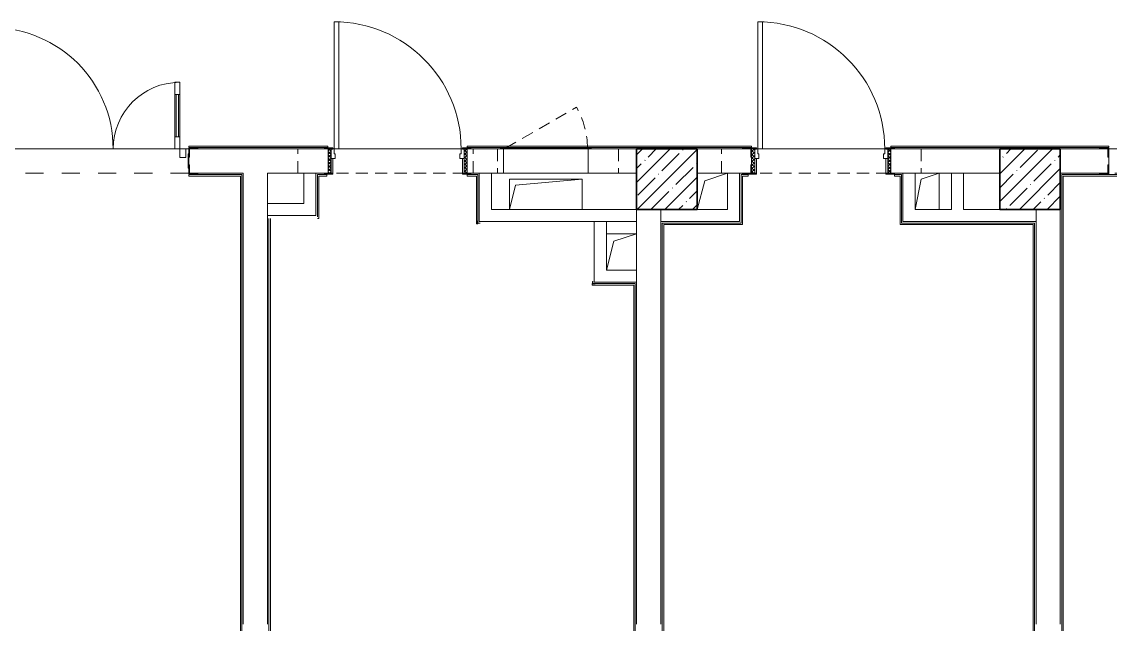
# Model space of a CAD drawing. Header units: millimetres. Extents: x 5993 to 95364, y 94667 to 143522.
# Drawn here: x 46241 to 46973, y 114274 to 114679 of the extents above; entities that cross this region are included whole.
import ezdxf

# ---------------------------------------------------------------- set-up
doc = ezdxf.new("R2010")
doc.units = ezdxf.units.MM
for name, pattern in [('200_ШТРИХ__ш1_п0_6_', [160, 100, -60]), ('200_ШТРИХ_ш1п0_6_', [160, 100, -60]), ('Штрих короткий', [300, 150, -150])]:
    doc.linetypes.add(name, pattern=pattern)
for name, color, linetype, lineweight in [('0-2', 7, 'Continuous', 9), ('Двери', 7, 'Continuous', 9), ('Каркас_Импост', 7, 'Continuous', 13), ('Каркас_Импост-1', 7, 'Continuous', 9), ('Несущие колонны', 7, 'Continuous', 9), ('Несущие колонны-1', 7, 'Continuous', 35), ('Обобщенные модели', 7, 'Continuous', 9), ('Окна', 7, 'Continuous', 9), ('Открывание в плане-1', 7, '200_ШТРИХ__ш1_п0_6_', 9), ('Открывание-1', 7, 'Continuous', 9), ('Панель-2', 7, 'Continuous', 13), ('Перекрытия', 7, 'Continuous', 9), ('Перемычка-1', 7, 'Штрих короткий', 9), ('Перемычка_Пунктирные линии-1', 7, '200_ШТРИХ_ш1п0_6_', 9), ('Стены', 7, 'Continuous', 9), ('Стены-1', 7, 'Continuous', 13), ('Элементы узлов', 7, 'Continuous', 9)]:
    doc.layers.add(name, color=color, linetype=linetype, lineweight=lineweight)

# ---------------------------------------------------------------- blocks, each defined once
blk = doc.blocks.new('BSC_Колонна _Прямоугольная - 500х500-V60-АИ2_01_План напольных покрытий и плинтусов 1го этажа _Часть 2_')
at = {"layer": 'Несущие колонны'}
h = blk.add_hatch(dxfattribs=at)
h.set_pattern_fill('FP_70', color=256, style=0, pattern_type=2)
h.set_pattern_definition([(45, (-61950, -7650), (-114.04925, 114.04925), []), (45, (-61835.95, -7650), (-114.04925, 114.04925), [201.613, -40.323, 3.353, -36.97])])
h.paths.add_polyline_path([(-250, -250), (250, -250), (250, 250), (-250, 250)], flags=0)
at = {"layer": 'Несущие колонны-1'}
for p, q in [((250, 250), (-250, 250)), ((-250, 250), (-250, -250)), ((250, -250), (250, 250)), ((-250, -250), (250, -250))]:
    blk.add_line(p, q, dxfattribs=at)
blk = doc.blocks.new('Проем_Дверь_Прямоугольный - 1700х2400h_дверные проемы-28051683-АИ2_01_План напольных покрытий и плинтусов 1го этажа _Часть 2_')
at = {"layer": 'Перемычка-1'}
for p, q in [((850, 100), (-850, 100)), ((850, -100), (-850, -100))]:
    blk.add_line(p, q, dxfattribs=at)
blk = doc.blocks.new('Дверь_СКБ_1Ст_Внутренняя_ШЕР - СОШ_Д-24_Дв_1150x2100h_Кабинет психолога_ Кабинет логопеда-34613000-АИ2_01_План напольных покрытий и плинтусов 1го этажа _Часть 2_')
at = {"layer": 'Двери'}
h = blk.add_hatch(dxfattribs=at)
h.set_pattern_fill('FP_91', color=256, style=0, pattern_type=2)
h.set_pattern_definition([(135, (1726.41, 164.685), (-14.14214, -14.14214), []), (225, (1726.41, 164.685), (14.14214, -14.14214), [])])
h.paths.add_polyline_path([(587.5, -100), (587.5, 100), (562.5, 100), (562.5, -100)], flags=0)
at = {"layer": 'Каркас_Импост-1'}
h = blk.add_hatch(dxfattribs=at)
h.set_pattern_fill('FP_92', color=256, style=0, pattern_type=2)
h.set_pattern_definition([(45, (-396.384, 164.685), (-14.1421, 14.1421), []), (135, (-396.384, 164.685), (-14.1421, -14.1421), [])])
h.paths.add_polyline_path([(-537.5, -100), (-537.5, 100), (-562.5, 100), (-562.5, -100)], flags=0)
at = {"layer": 'Каркас_Импост'}
for p, q in [((-522.5, 108), (-592.5, 108)), ((-592.5, 108), (-592.5, 100)), ((-592.5, 100), (-522.5, 100)), ((-537.5, 100), (-562.5, 100)), ((-562.5, 100), (-562.5, -100)), ((-512.5, 100), (-537.5, 100)), ((-537.5, 100), (-537.5, 20)), ((-537.5, -100), (-537.5, 100)), ((-522.5, 100), (-537.5, 100)), ((-537.5, 100), (-537.5, 99)), ((-537.5, 99), (-522.5, 99)), ((-522.5, 100), (-522.5, 108)), ((-522.5, 99), (-522.5, 100)), ((-512.5, 60), (-512.5, 100)), ((537.5, 100), (537.5, 60)), ((562.5, 100), (537.5, 100)), ((617.5, 108), (547.5, 108)), ((547.5, 108), (547.5, 100)), ((562.5, 100), (547.5, 100)), ((547.5, 100), (547.5, 99)), ((547.5, 100), (617.5, 100)), ((547.5, 99), (562.5, 99)), ((562.5, 20), (562.5, 100)), ((587.5, 100), (562.5, 100)), ((562.5, 100), (562.5, -100)), ((562.5, 99), (562.5, 100)), ((587.5, -100), (587.5, 100)), ((617.5, 100), (617.5, 108)), ((-537.5, 20), (-502.5, 20)), ((-522.5, 20), (-537.5, 20)), ((-537.5, 20), (-537.5, -100)), ((-522.5, -100), (-522.5, 20)), ((-502.5, 60), (-512.5, 60)), ((-502.5, 20), (-502.5, 60)), ((537.5, 60), (527.5, 60)), ((527.5, 60), (527.5, 20)), ((527.5, 20), (562.5, 20)), ((562.5, 20), (547.5, 20)), ((547.5, 20), (547.5, -100)), ((562.5, -100), (562.5, 20)), ((-522.5, -100), (-592.5, -100)), ((-592.5, -100), (-592.5, -108)), ((-592.5, -108), (-522.5, -108)), ((-562.5, -100), (-537.5, -100)), ((-537.5, -100), (-522.5, -100)), ((-522.5, -108), (-522.5, -100)), ((547.5, -100), (562.5, -100)), ((617.5, -100), (547.5, -100)), ((547.5, -100), (547.5, -108)), ((547.5, -108), (617.5, -108)), ((562.5, -100), (587.5, -100)), ((617.5, -108), (617.5, -100))]:
    blk.add_line(p, q, dxfattribs=at)
at = {"layer": 'Открывание-1'}
blk.add_arc((-512.5, 100), 1050, 360, 90, dxfattribs=at)
at = {"layer": 'Панель-2'}
for p, q in [((-512.5, 1150), (-512.5, 100)), ((-472.5, 1150), (-512.5, 1150)), ((-472.5, 100), (-472.5, 1150)), ((-512.5, 100), (-472.5, 100))]:
    blk.add_line(p, q, dxfattribs=at)
blk = doc.blocks.new('BSC_Колонна _Прямоугольная - 500х500-V99-АИ2_01_План напольных покрытий и плинтусов 1го этажа _Часть 2_')
at = {"layer": 'Несущие колонны'}
h = blk.add_hatch(dxfattribs=at)
h.set_pattern_fill('FP_118', color=256, style=0, pattern_type=2)
h.set_pattern_definition([(45, (-64950, -7650), (-114.04925, 114.04925), []), (45, (-64835.95, -7650), (-114.04925, 114.04925), [201.613, -40.323, 3.353, -36.97])])
h.paths.add_polyline_path([(-250, -250), (250, -250), (250, 250), (-250, 250)], flags=0)
at = {"layer": 'Несущие колонны-1'}
for p, q in [((250, 250), (-250, 250)), ((-250, 250), (-250, -250)), ((250, -250), (250, 250)), ((-250, -250), (250, -250))]:
    blk.add_line(p, q, dxfattribs=at)
blk = doc.blocks.new('Дверь_Витражная_СКБ_2Ст2 - ДВВ_ДАО_СОШ_Классы-26508392-АИ2_01_План напольных покрытий и плинтусов 1го этажа _Часть 2_')
at = {"layer": 'Двери'}
for p, q in [((-775, 1035), (-775, 35)), ((775, 585), (775, 35))]:
    blk.add_line(p, q, dxfattribs=at)
for centre, radius, start, end in [((-775, 35), 1000, 360, 90), ((775, 35), 550, 90, 180)]:
    blk.add_arc(centre, radius, start, end, dxfattribs=at)
at = {"layer": 'Элементы узлов'}
for p, q in [((-753, 1035), (-713, 1035)), ((-753, 1035), (-753, 35)), ((-713, 1035), (-753, 1035)), ((-753, 1035), (-753, 35)), ((-713, 1035), (-713, 35)), ((-713, 35), (-713, 1035)), ((-753, 935), (-713, 935)), ((-743, 935), (-743, 135)), ((-723, 935), (-723, 135)), ((775, 585), (735, 585)), ((735, 585), (735, 35)), ((775, 585), (735, 585)), ((735, 585), (735, 35)), ((775, 585), (775, 35)), ((775, 35), (775, 585)), ((775, 485), (735, 485)), ((745, 485), (745, 135)), ((765, 485), (765, 135)), ((-753, 135), (-713, 135)), ((775, 135), (735, 135)), ((-825, 35), (-825, -35)), ((-775, 35), (-825, 35)), ((-775, 35), (-825, 35)), ((-825, 35), (-825, -35)), ((-775, -35), (-775, 35)), ((-775, -35), (-775, 35)), ((-713, 35), (-753, 35)), ((-753, 35), (-713, 35)), ((735, 35), (775, 35)), ((735, 35), (775, 35)), ((775, -35), (775, 35)), ((775, 35), (825, 35)), ((775, 35), (775, -35)), ((825, 35), (775, 35)), ((825, 35), (825, -35)), ((825, -35), (825, 35)), ((-825, -35), (-775, -35)), ((-825, -35), (-775, -35)), ((825, -35), (775, -35)), ((775, -35), (825, -35))]:
    blk.add_line(p, q, dxfattribs=at)
blk = doc.blocks.new('Фахверк_СКБ_Уголок - 200_4010-27904286-АИ2_01_План напольных покрытий и плинтусов 1го этажа _Часть 2_')
at = {"layer": 'Обобщенные модели'}
for p, q in [((200, 156), (125, 156)), ((125, 156), (125, 81)), ((131, 81), (131, 150)), ((131, 150), (200, 150)), ((200, 150), (200, 156)), ((125, 81), (131, 81)), ((131, 19), (125, 19)), ((125, 19), (125, -56)), ((131, -50), (131, 19)), ((125, -56), (200, -56)), ((200, -50), (131, -50)), ((200, -56), (200, -50))]:
    blk.add_line(p, q, dxfattribs=at)
blk = doc.blocks.new('АР_Перемычка - АР_Перемычка-V173-АИ2_01_План напольных покрытий и плинтусов 1го этажа _Часть 2_')
at = {"layer": 'Обобщенные модели'}
blk.add_line((-250, -100), (-243, -100), dxfattribs=at)
at = {"layer": 'Перемычка_Пунктирные линии-1'}
for p, q in [((-250, 100), (1400, 100)), ((-250, -100), (-250, 100)), ((1400, 100), (1400, -100)), ((-250, -100), (1400, -100))]:
    blk.add_line(p, q, dxfattribs=at)
blk = doc.blocks.new('154_Стойка_СКБ_Уголок - СМ-2230_200-V181-АИ2_01_План напольных покрытий и плинтусов 1го этажа _Часть 2_')
at = {"layer": 'Обобщенные модели'}
for p, q in [((131, 81), (131, 150)), ((200, 156), (155, 156)), ((155, 150), (200, 150)), ((200, 150), (200, 156)), ((125, 81), (131, 81)), ((131, 19), (125, 19)), ((131, -50), (131, 19)), ((200, -50), (155, -50)), ((155, -56), (200, -56)), ((200, -56), (200, -50))]:
    blk.add_line(p, q, dxfattribs=at)
blk = doc.blocks.new('154_Стойка_СКБ_Уголок - СМ-2530_200-28213945-АИ2_01_План напольных покрытий и плинтусов 1го этажа _Часть 2_')
at = {"layer": 'Обобщенные модели'}
for p, q in [((125, 156), (125, 81)), ((200, 156), (125, 156)), ((131, 81), (131, 150)), ((131, 150), (200, 150)), ((200, 150), (200, 156)), ((125, 81), (131, 81)), ((131, 19), (125, 19)), ((125, 19), (125, -56)), ((131, -50), (131, 19)), ((125, -56), (200, -56)), ((200, -50), (131, -50)), ((200, -56), (200, -50))]:
    blk.add_line(p, q, dxfattribs=at)
blk = doc.blocks.new('Стойка_Влож_Полоса боковая - Полоса-28213942-АИ2_01_План напольных покрытий и плинтусов 1го этажа _Часть 2_')
at = {"layer": 'Обобщенные модели'}
for p, q in [((-5, 60), (0, 60)), ((-5, -60), (-5, 60)), ((0, 31), (0, -31)), ((0, -60), (-5, -60))]:
    blk.add_line(p, q, dxfattribs=at)
blk = doc.blocks.new('AR_Отверстие Ниша - Лючок-32404512-АИ2_01_План напольных покрытий и плинтусов 1го этажа _Часть 2_')
at = {"layer": 'Окна'}
for p, q in [((350, 100), (-350, 100)), ((-350, 100), (-350, -100)), ((350, -100), (350, 100)), ((-350, -100), (350, -100))]:
    blk.add_line(p, q, dxfattribs=at)
blk = doc.blocks.new('Л_Общий_Лючок - Лючок-29683836-АИ2_01_План напольных покрытий и плинтусов 1го этажа _Часть 2_')
at = {"layer": 'Окна'}
for p, q in [((724, 6), (-24, 6)), ((-24, 6), (-24, 0)), ((-24, 0), (0, 0)), ((700, 0), (724, 0)), ((724, 6), (724, 0))]:
    blk.add_line(p, q, dxfattribs=at)
at = {"layer": 'Открывание в плане-1'}
blk.add_line((16.4, 6), (601.8, 344), dxfattribs=at)
blk.add_arc((6, 0), 688, 0.5011, 30, dxfattribs=at)
blk = doc.blocks.new('АР_Перемычка1 - АР_Перемычка 2-29791463-АИ2_01_План напольных покрытий и плинтусов 1го этажа _Часть 2_')
at = {"layer": 'Перемычка_Пунктирные линии-1'}
for p, q in [((-250, 100), (0, 100)), ((-250, -100), (-250, 100)), ((700, 100), (950, 100)), ((950, 100), (950, -100)), ((-250, -100), (0, -100)), ((700, -100), (950, -100))]:
    blk.add_line(p, q, dxfattribs=at)
blk = doc.blocks.new('AR_Отверстие прямоугольное _в плите_ - AR_Отверстие прямоугольное _в плите_-30459255-АИ2_01_План напольных покрытий и плинтусов 1го этажа _Часть 2_')
at = {"layer": 'Обобщенные модели'}
for p, q in [((300, 125), (-300, 125)), ((-300, 125), (-300, -125)), ((-250, 75), (300, 125)), ((300, -125), (300, 125)), ((-300, -125), (-250, 75))]:
    blk.add_line(p, q, dxfattribs=at)
blk = doc.blocks.new('AR_Отверстие прямоугольное _в плите_ - AR_Отверстие прямоугольное _в плите_-30552590-АИ2_01_План напольных покрытий и плинтусов 1го этажа _Часть 2_')
at = {"layer": 'Обобщенные модели'}
for p, q in [((125, 150), (-125, 150)), ((-62.5, 87.5), (125, 150)), ((-125, -150), (-62.5, 87.5))]:
    blk.add_line(p, q, dxfattribs=at)
blk = doc.blocks.new('AR_Отверстие прямоугольное _в плите_ - AR_Отверстие прямоугольное _в плите_-V250-АИ2_01_План напольных покрытий и плинтусов 1го этажа _Часть 2_')
at = {"layer": 'Обобщенные модели'}
for p, q in [((-62.5, 87.5), (125, 150)), ((-125, -150), (-62.5, 87.5))]:
    blk.add_line(p, q, dxfattribs=at)
blk = doc.blocks.new('AR_Отверстие прямоугольное _в плите_ - AR_Отверстие прямоугольное _в плите_-V251-АИ2_01_План напольных покрытий и плинтусов 1го этажа _Часть 2_')
at = {"layer": 'Обобщенные модели'}
for p, q in [((-100, -150), (-50, 100)), ((-50, 100), (100, 150)), ((100, -150), (100, 150))]:
    blk.add_line(p, q, dxfattribs=at)

msp = doc.modelspace()

# ---------------------------------------------------------------- linework, layer by layer
at = {"layer": 'Обобщенные модели'}
for p, q in [((46547.98, 114545.05), (46547.82, 114545.05)), ((46547.82, 114545.05), (46547.82, 114543.42)), ((46547.82, 114543.42), (46549.45, 114543.42)), ((46547.98, 114543.58), (46547.98, 114545.05)), ((46549.45, 114543.58), (46547.98, 114543.58)), ((46549.45, 114543.42), (46549.45, 114543.58)), ((46625.31, 114504.35), (46625.14, 114504.35)), ((46625.14, 114504.35), (46625.14, 114502.72)), ((46625.14, 114502.72), (46626.77, 114502.72)), ((46625.31, 114502.89), (46625.31, 114504.35)), ((46626.77, 114502.89), (46625.31, 114502.89)), ((46626.77, 114502.72), (46626.77, 114502.89))]:
    msp.add_line(p, q, dxfattribs=at)
at = {"layer": 'Перекрытия'}
for p, q in [((46215.24, 114593.4), (46353.61, 114593.4)), ((46454.54, 114593.4), (46536.75, 114593.4)), ((46739.42, 114593.4), (46821.63, 114593.4)), ((46972.21, 114593.4), (47110.59, 114593.4))]:
    msp.add_line(p, q, dxfattribs=at)
at = {"layer": 'Стены'}
for p, q in [((46353.61, 114595.35), (46447.21, 114595.35)), ((46353.61, 114594.37), (46353.61, 114595.35)), ((46447.21, 114594.37), (46353.61, 114594.37)), ((46447.21, 114594.37), (46447.21, 114595.35)), ((46540.76, 114595.35), (46732.04, 114595.35)), ((46540.76, 114594.37), (46540.76, 114595.35)), ((46732.04, 114594.37), (46540.76, 114594.37)), ((46732.04, 114594.37), (46732.04, 114595.35)), ((46825.7, 114595.35), (46972.21, 114595.35)), ((46825.7, 114594.37), (46825.7, 114595.35)), ((46972.21, 114594.37), (46825.7, 114594.37)), ((46972.21, 114594.37), (46972.21, 114595.35)), ((46353.61, 114576.14), (46389.26, 114576.14)), ((46353.61, 114575.17), (46353.61, 114576.14)), ((46388.28, 114575.17), (46353.61, 114575.17)), ((46388.28, 113964.54), (46388.28, 114575.17)), ((46389.26, 114576.14), (46389.26, 113963.56)), ((46440.05, 114547.65), (46440.05, 114576.14)), ((46440.05, 114576.14), (46446.4, 114576.14)), ((46441.03, 114575.17), (46441.03, 114546.68)), ((46446.4, 114575.17), (46441.03, 114575.17)), ((46446.4, 114575.17), (46446.4, 114576.14)), ((46540.74, 114576.14), (46547.98, 114576.14)), ((46540.74, 114575.17), (46540.74, 114576.14)), ((46547, 114575.17), (46540.74, 114575.17)), ((46547, 114543.1), (46547, 114575.17)), ((46547.98, 114576.14), (46547.98, 114545.05)), ((46724.94, 114543.58), (46724.94, 114576.14)), ((46724.94, 114576.14), (46729.66, 114576.14)), ((46725.91, 114575.17), (46725.91, 114542.61)), ((46729.66, 114575.17), (46725.91, 114575.17)), ((46729.66, 114575.17), (46729.66, 114576.14)), ((46828.14, 114576.14), (46832.87, 114576.14)), ((46828.14, 114575.17), (46828.14, 114576.14)), ((46831.89, 114575.17), (46828.14, 114575.17)), ((46831.89, 114542.61), (46831.89, 114575.17)), ((46832.87, 114576.14), (46832.87, 114543.58)), ((46940.63, 114576.14), (47257.1, 114576.14)), ((46940.63, 113983.91), (46940.63, 114576.14)), ((47257.1, 114575.17), (46941.61, 114575.17)), ((46941.61, 114575.17), (46941.61, 113984.88)), ((46407.49, 113963.56), (46407.49, 114546.68)), ((46408.47, 114546.68), (46408.47, 113964.54)), ((46441.03, 114546.68), (46440.05, 114546.68)), ((46547, 114543.1), (46547.98, 114543.1)), ((46547.98, 114543.42), (46547.98, 114543.1)), ((46672.03, 113983.91), (46672.03, 114543.58)), ((46672.03, 114543.58), (46724.94, 114543.58)), ((46832.87, 114543.58), (46922.4, 114543.58)), ((46922.4, 114543.58), (46922.4, 113983.91)), ((46673.01, 114542.61), (46673.01, 113984.88)), ((46725.91, 114542.61), (46673.01, 114542.61)), ((46921.42, 114542.61), (46831.89, 114542.61)), ((46921.42, 113984.88), (46921.42, 114542.61)), ((46624.82, 114502.89), (46625.14, 114502.89)), ((46624.82, 114501.91), (46624.82, 114502.89)), ((46652.82, 114501.91), (46624.82, 114501.91)), ((46626.77, 114502.89), (46653.8, 114502.89)), ((46652.82, 113984.88), (46652.82, 114501.91)), ((46653.8, 114502.89), (46653.8, 113983.91))]:
    msp.add_line(p, q, dxfattribs=at)
at = {"layer": 'Стены-1'}
for p, q in [((46406.52, 114593.4), (46359.71, 114593.4)), ((46444.77, 114593.4), (46406.52, 114593.4)), ((46563.28, 114593.4), (46543.26, 114593.4)), ((46654.77, 114593.4), (46624.17, 114593.4)), ((46725.99, 114593.4), (46695.47, 114593.4)), ((46898.96, 114593.4), (46828.14, 114593.4)), ((46966.11, 114593.4), (46939.66, 114593.4)), ((46972.21, 114582.73), (46972.21, 114587.78)), ((46359.71, 114577.12), (46390.24, 114577.12)), ((46390.24, 114577.12), (46390.24, 114273.92)), ((46406.52, 114273.92), (46406.52, 114577.12)), ((46406.52, 114577.12), (46444.77, 114577.12)), ((46430.93, 114577.12), (46430.93, 114556.77)), ((46439.07, 114577.12), (46430.93, 114577.12)), ((46439.07, 114556.77), (46439.07, 114577.12)), ((46543.26, 114577.12), (46565.24, 114577.12)), ((46557.1, 114577.12), (46548.96, 114577.12)), ((46548.96, 114577.12), (46548.96, 114544.56)), ((46557.1, 114552.7), (46557.1, 114577.12)), ((46622.21, 114577.12), (46654.77, 114577.12)), ((46695.47, 114577.12), (46725.99, 114577.12)), ((46715.82, 114577.12), (46715.82, 114552.7)), ((46723.96, 114577.12), (46715.82, 114577.12)), ((46723.96, 114552.7), (46723.96, 114577.12)), ((46828.14, 114577.12), (46898.96, 114577.12)), ((46833.84, 114577.12), (46833.84, 114552.7)), ((46841.98, 114577.12), (46833.84, 114577.12)), ((46841.98, 114552.7), (46841.98, 114577.12)), ((46866.4, 114577.12), (46866.4, 114552.7)), ((46874.54, 114577.12), (46866.4, 114577.12)), ((46874.54, 114552.7), (46874.54, 114577.12)), ((46939.66, 114577.12), (46966.11, 114577.12)), ((46430.93, 114556.77), (46406.52, 114556.77)), ((46406.52, 114556.77), (46406.52, 114548.63)), ((46439.07, 114548.63), (46439.07, 114556.77)), ((46654.77, 114552.7), (46557.1, 114552.7)), ((46654.77, 114552.7), (46654.77, 114273.92)), ((46654.77, 114544.56), (46654.77, 114552.7)), ((46671.05, 114273.92), (46671.05, 114552.7)), ((46671.05, 114552.7), (46671.05, 114544.56)), ((46715.82, 114552.7), (46695.47, 114552.7)), ((46723.96, 114544.56), (46723.96, 114552.7)), ((46833.84, 114552.7), (46833.84, 114544.56)), ((46866.4, 114552.7), (46841.98, 114552.7)), ((46898.96, 114552.7), (46874.54, 114552.7)), ((46923.38, 114552.7), (46923.38, 114273.92)), ((46923.38, 114544.56), (46923.38, 114552.7)), ((46939.66, 114273.92), (46939.66, 114552.7)), ((46406.52, 114548.63), (46439.07, 114548.63)), ((46548.96, 114544.56), (46557.1, 114544.56)), ((46557.1, 114544.56), (46654.77, 114544.56)), ((46626.28, 114544.56), (46626.28, 114503.86)), ((46634.42, 114544.56), (46626.28, 114544.56)), ((46634.42, 114512), (46634.42, 114544.56)), ((46671.05, 114544.56), (46723.96, 114544.56)), ((46833.84, 114544.56), (46923.38, 114544.56)), ((46654.77, 114512), (46634.42, 114512)), ((46654.77, 114503.86), (46654.77, 114512)), ((46626.28, 114503.86), (46634.42, 114503.86)), ((46634.42, 114503.86), (46654.77, 114503.86))]:
    msp.add_line(p, q, dxfattribs=at)

# ---------------------------------------------------------------- block references
at = {"layer": '0-2', "xscale": 0.08139549610658335, "yscale": 0.08139549610658335, "zscale": 0.08139549610658335}
for name, p in [('Дверь_Витражная_СКБ_2Ст2 - ДВВ_ДАО_СОШ_Классы-26508392-АИ2_01_План напольных покрытий и плинтусов 1го этажа _Часть 2_', (46284.42, 114590.55)), ('Дверь_СКБ_1Ст_Внутренняя_ШЕР - СОШ_Д-24_Дв_1150x2100h_Кабинет психолога_ Кабинет логопеда-34613000-АИ2_01_План напольных покрытий и плинтусов 1го этажа _Часть 2_', (46493, 114585.26)), ('Дверь_СКБ_1Ст_Внутренняя_ШЕР - СОШ_Д-24_Дв_1150x2100h_Кабинет психолога_ Кабинет логопеда-34613000-АИ2_01_План напольных покрытий и плинтусов 1го этажа _Часть 2_', (46777.88, 114585.26)), ('Л_Общий_Лючок - Лючок-29683836-АИ2_01_План напольных покрытий и плинтусов 1го этажа _Часть 2_', (46565.24, 114593.4)), ('Проем_Дверь_Прямоугольный - 1700х2400h_дверные проемы-28051683-АИ2_01_План напольных покрытий и плинтусов 1го этажа _Часть 2_', (46284.42, 114585.26)), ('Стойка_Влож_Полоса боковая - Полоса-28213942-АИ2_01_План напольных покрытий и плинтусов 1го этажа _Часть 2_', (46353.61, 114585.26)), ('154_Стойка_СКБ_Уголок - СМ-2530_200-28213945-АИ2_01_План напольных покрытий и плинтусов 1го этажа _Часть 2_', (46343.43, 114581.19)), ('АР_Перемычка - АР_Перемычка-V173-АИ2_01_План напольных покрытий и плинтусов 1го этажа _Часть 2_', (46447.21, 114585.26)), ('BSC_Колонна _Прямоугольная - 500х500-V60-АИ2_01_План напольных покрытий и плинтусов 1го этажа _Часть 2_', (46675.12, 114573.05)), ('АР_Перемычка - АР_Перемычка-V173-АИ2_01_План напольных покрытий и плинтусов 1го этажа _Часть 2_', (46732.1, 114585.26)), ('BSC_Колонна _Прямоугольная - 500х500-V99-АИ2_01_План напольных покрытий и плинтусов 1го этажа _Часть 2_', (46919.31, 114573.05)), ('Проем_Дверь_Прямоугольный - 1700х2400h_дверные проемы-28051683-АИ2_01_План напольных покрытий и плинтусов 1го этажа _Часть 2_', (47041.4, 114585.26)), ('AR_Отверстие прямоугольное _в плите_ - AR_Отверстие прямоугольное _в плите_-30459255-АИ2_01_План напольных покрытий и плинтусов 1го этажа _Часть 2_', (46593.73, 114562.87)), ('AR_Отверстие прямоугольное _в плите_ - AR_Отверстие прямоугольное _в плите_-V250-АИ2_01_План напольных покрытий и плинтусов 1го этажа _Часть 2_', (46705.64, 114564.91)), ('AR_Отверстие прямоугольное _в плите_ - AR_Отверстие прямоугольное _в плите_-V251-АИ2_01_План напольных покрытий и плинтусов 1го этажа _Часть 2_', (46850.12, 114564.91)), ('AR_Отверстие прямоугольное _в плите_ - AR_Отверстие прямоугольное _в плите_-30552590-АИ2_01_План напольных покрытий и плинтусов 1го этажа _Часть 2_', (46644.6, 114524.21))]:
    msp.add_blockref(name, p, dxfattribs=at)
at = {"layer": '0-2', "xscale": 0.08139549610658335, "yscale": 0.08139549610658335, "zscale": 0.08139549610658335, "rotation": 180}
for name, p in [('АР_Перемычка1 - АР_Перемычка 2-29791463-АИ2_01_План напольных покрытий и плинтусов 1го этажа _Часть 2_', (46622.21, 114585.26)), ('AR_Отверстие Ниша - Лючок-32404512-АИ2_01_План напольных покрытий и плинтусов 1го этажа _Часть 2_', (46593.73, 114585.26)), ('154_Стойка_СКБ_Уголок - СМ-2230_200-V181-АИ2_01_План напольных покрытий и плинтусов 1го этажа _Часть 2_', (46742.27, 114589.33)), ('Фахверк_СКБ_Уголок - 200_4010-27904286-АИ2_01_План напольных покрытий и плинтусов 1го этажа _Часть 2_', (46982.39, 114589.33))]:
    msp.add_blockref(name, p, dxfattribs=at)

doc.saveas('drawing.dxf')
